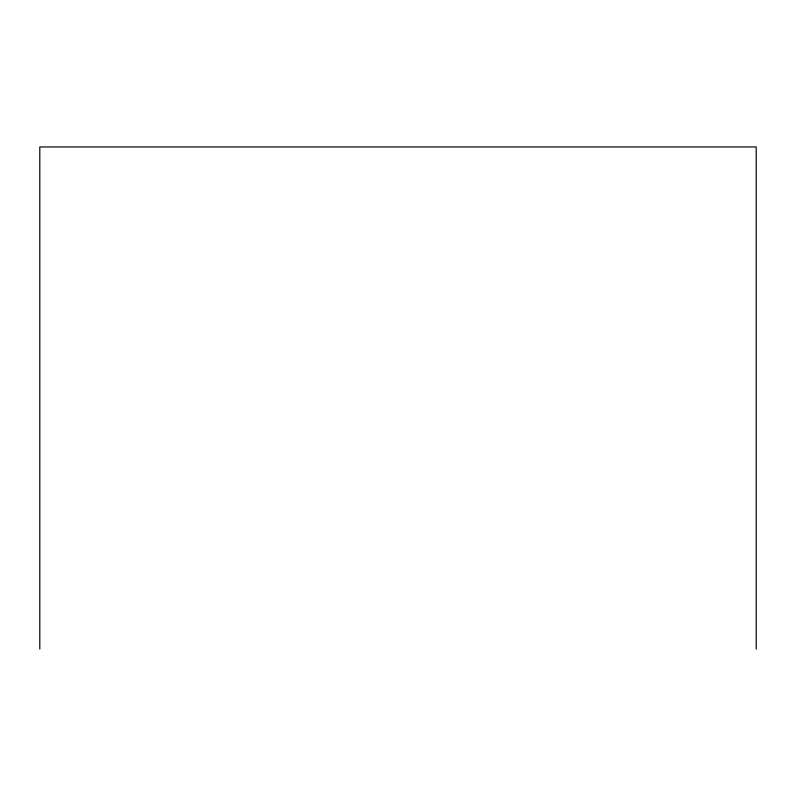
<?xml version="1.0" encoding="UTF-8"?>
<svg xmlns="http://www.w3.org/2000/svg" width="796" height="796" viewBox="0 0 796 796"><rect width="100%" height="100%" fill="white"/><g stroke="black" fill="none" stroke-linecap="round" stroke-linejoin="round"><path stroke-width="1.19" d="M756.2 649.048L756.2 146.952L39.8 146.952L39.8 649.048"/></g></svg>
